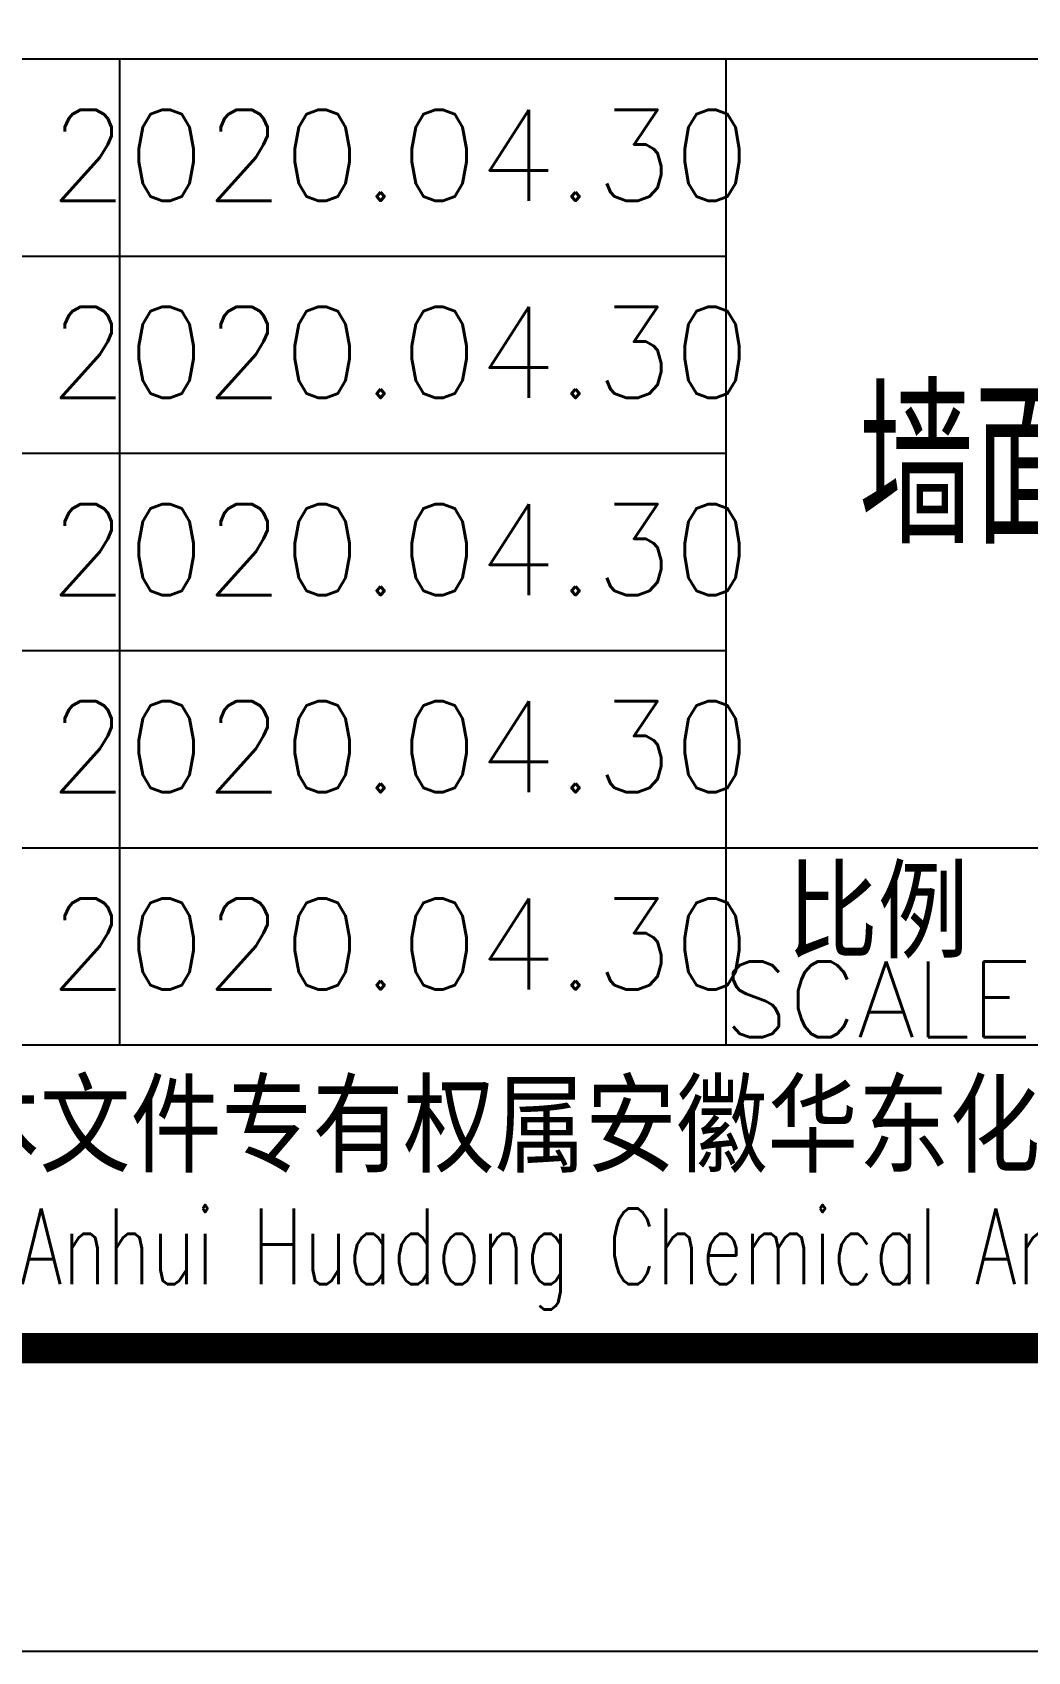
# Model space of a CAD drawing. Header units: millimetres. Extents: x 865974 to 875117, y 40174 to 44891.
# Drawn here: x 869497.1 to 869530, y 40173.6 to 40227 of the extents above; entities that cross this region are included whole.
import ezdxf
from ezdxf.enums import TextEntityAlignment as Align

# ---------------------------------------------------------------- set-up
doc = ezdxf.new("R2010")
doc.units = ezdxf.units.MM
doc.header["$LTSCALE"] = 1000
doc.header["$MEASUREMENT"] = 0
doc.layers.add('PUB_TEXT', color=7, linetype='Continuous')
doc.styles.add('ECEC_TQ', font='txt_l.shx', dxfattribs={"bigfont": 'hztxt_l.shx'})
doc.styles.add('TS', font='tssdeng.shx', dxfattribs={"width": 0.8, "height": 2.5, "bigfont": 'tssdchn.shx'})

msp = doc.modelspace()

# ---------------------------------------------------------------- linework, layer by layer
for p, q in [((869465.031, 40226.078), (869575.031, 40226.078)), ((869500.031, 40193.578), (869500.031, 40226.078)), ((869520.031, 40193.578), (869520.031, 40226.078)), ((869465.031, 40219.578), (869520.031, 40219.578)), ((869465.031, 40213.078), (869520.031, 40213.078)), ((869465.031, 40206.578), (869520.031, 40206.578)), ((869465.031, 40200.078), (869520.031, 40200.078)), ((869520.031, 40200.078), (869645.031, 40200.078)), ((869465.031, 40193.578), (869645.031, 40193.578)), ((869465.031, 40183.578), (869645.031, 40183.578)), ((869655.031, 40173.578), (868814.031, 40173.578))]:
    msp.add_line(p, q)
at = {"color": 0, "const_width": 1}
msp.add_lwpolyline([(869645.031, 40183.578), (868839.031, 40183.578), (868839.031, 40757.578), (869645.031, 40757.578)], close=True, dxfattribs=at)

# ---------------------------------------------------------------- texts
at = {"style": 'ECEC_TQ'}
for s, height, p in [('比例', 3, (869525.031, 40198.078)), ('SCALE', 2.5, (869525.031, 40195.078)), ('本文件专有权属安徽华东化工医药工程有限责任公司所有,未经许可不得复制或转让给第三方', 3, (869555.031, 40190.578))]:
    msp.add_text(s, height=height, dxfattribs=at).set_placement(p, align=Align.MIDDLE)
at = {"style": 'ECEC_TQ', "width": 0.72}
msp.add_text('The proprietary right of this document belongs to Anhui Huadong Chemical And Medical Engineering  Co.,Ltd.  and any replication or transfer to the 3rd. side is forbidden without its permission. ', height=2.5, dxfattribs=at).set_placement((869555.031, 40186.578), align=Align.MIDDLE)
at = {"style": 'ECEC_TQ'}
for p in [(869509.275, 40222.906), (869509.275, 40216.406), (869509.275, 40209.906), (869509.275, 40203.406), (869509.275, 40196.906)]:
    msp.add_attdef('2020.04.30', text=' ', height=3, dxfattribs=at).set_placement(p, align=Align.MIDDLE)
at = {"layer": 'PUB_TEXT', "style": 'TS', "width": 0.8}
msp.add_text('墙面檩条布置图及安装节点', height=5, dxfattribs=at).set_placement((869547.197, 40212.861), align=Align.MIDDLE)

doc.saveas('drawing.dxf')
